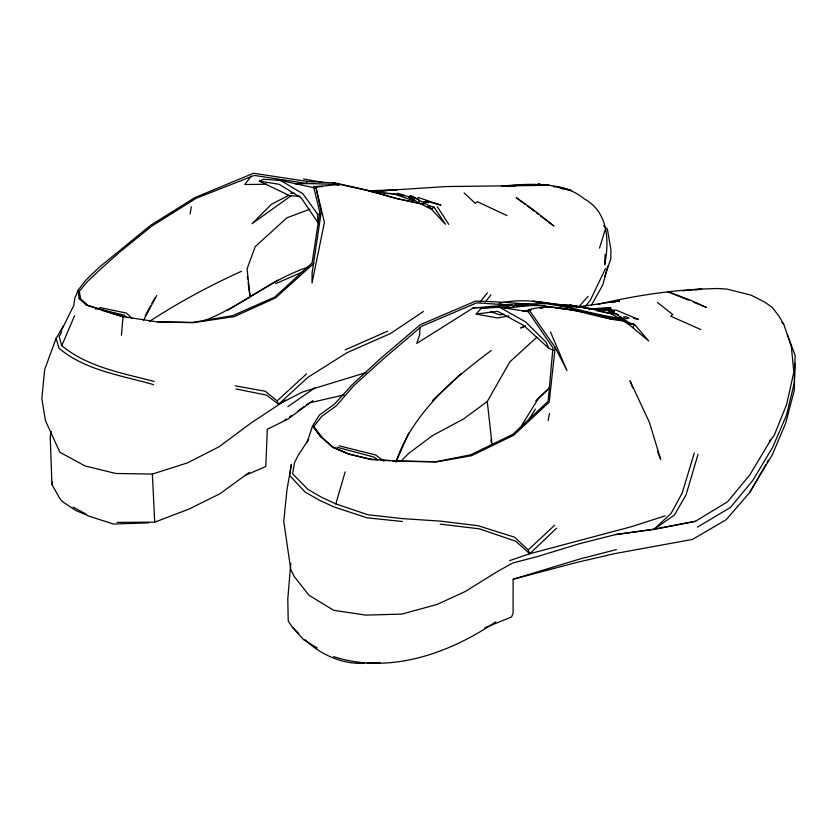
<?xml version="1.0" encoding="UTF-8"?>
<svg xmlns="http://www.w3.org/2000/svg" width="837" height="837" viewBox="0 0 837 837"><rect width="100%" height="100%" fill="white"/><g stroke="black" fill="none" stroke-linecap="round" stroke-linejoin="round"><path stroke-width="1.26" d="M616.409 549.585L579.643 559.053L513.144 579.256L513.081 613.542L511.501 616.963L484.707 627.896M794.805 363.279L794.313 390.147L785.671 423.25L772.289 454.805L749.711 492.459L726.171 519.735L692.429 539.436L614.065 553.749L575.887 562.663L513.144 579.256M605.109 254.396L604.68 264.816C609.43 240.627 608.342 211.97 584.111 198.777C575.27 191.547 564.944 187.185 553.424 186.714M420.007 327.351L419.609 335.041L416.742 343.442L472.915 308.079L475.416 307.618M393.924 197.94L367.024 190.072L335.375 183.01L306.656 181.326L253.538 173.259L194.895 197.574L150.367 225.467L99.321 267.191L85.96 279.997L78.155 290.083L79.086 298.244L86.085 304.909L123.06 316.585L121.438 335.26M392.333 460.905L435.805 461.721L470.404 454.899L512.642 434.424L548.151 401.321L552.943 347.836L527.655 310.935L528.921 309.648L555.13 347.376L549.229 402.147L513.73 435.25L471.472 455.726L436.558 461.888L399.856 461.229L371.094 459.21L349.678 454.47L332.467 447.157L320.561 436.632L312.494 426.117L319.431 415.047L334.549 404.051L352.283 384.622L380.584 358.508L420.143 324.787L475.562 301.111C524.768 302.356 573.481 308.173 621.2 320.33L621.849 318.405C581.202 313.791 540.273 293.787 499.176 303.308M290.805 563.364L287.792 598.999L288.221 621.127L292.584 627.436L303.705 639.761L317.223 647.995M422.12 203.977L424.035 204.197L398.328 198.892L370.059 191.108L339.676 184.412L315.779 186.766L324.432 222.349L312.023 282.979L312.117 272.988L321.241 212.023L315.779 186.766L313.561 186.525L319.818 212.326L312.075 262.985L274.756 297.083L232.644 315.675L192.238 322.475L157.618 321.753M190.145 213.937L191.307 206.729M548.12 420.613L549.417 413.478M51.224 431.515L50.241 436.537L51.915 484.539L59.866 498.601L62.524 501.645L75.508 510.34L89.381 516.303L113.518 524.056L148.62 522.843M51.915 484.539L52.428 482.028M608.991 312.295L613.113 314.126L609.482 309.91L629.393 322.873L634.488 324.358L648.706 340.952L628.754 324.337L608.991 312.295L609.482 309.91L614.264 311.207L613.113 314.126L587.658 308.016L569.851 305.097L555.81 304.427M419.274 200.284L429.067 205.745L434.058 207.168L445.525 224.316L431.4 209.219L418.657 202.784L419.274 200.284L411.448 195.921L409.921 196.151L408.979 197.448L413.028 200.629L415.372 197.846L409.921 196.151M607.798 265.988L602.839 284.831L591.393 305.264M521.472 427.09L522.121 424.694L538.473 398.37L549.564 387.761L535.659 400.965M307.085 442.449L312.494 426.117L313.749 426.682L322.13 437.385L332.948 447.084L349.678 454.47L332.467 447.157M665.101 515.843L631.966 526.546L529.769 553.738L528.231 549.94L514.525 537.166L478.094 525.709L440.032 521.085L402.817 518.647L367.746 514.724L335.815 503.884L345.168 471.901M402.461 521.482L367.066 517.841L333.89 506.908L319.378 500.202L305.076 492.051L289.602 475.468L291.412 464.221L286.955 489.948L283.753 521.336L290.753 569.474L294.237 576.494L308.926 595.212L333.628 610.278L365.8 615.111L401.927 614.086L437.165 604.408L465.382 591.466L496.906 571.828L512.579 563.06L537.364 556.595L579.235 543.788L615.373 534.602L653.666 529.444L695.453 521.294L727.604 501.761L749.868 474.841L769.318 442.365L770.03 439.917M698.058 454.24L686.11 494.74L674.444 515.037L653.666 529.444L671.002 513.541L682.197 493.056L694.281 453.005M599.533 248.087L605.12 229.861M619.495 318.332L620.133 316.407L628.754 324.337L634.488 324.358L632.887 327.57M604.691 276.88L610.822 258.759L610.958 249.949L607.38 229.118L603.592 225.739M63.518 325.802L56.131 338.326L44.654 369.598L41.85 398.768L45.491 420.729L59.825 452.2L85.06 465.958L115.83 473.48L152.386 474.077L187.342 462.924L219.085 446.759L250.378 423.491L285.584 400.149M154.175 381.442C122.39 373.114 87.812 367.181 61.76 345.671L74.598 315.685M628.754 324.337L629.393 322.873M396.393 460.612C412.955 413.352 452.137 379.527 491.225 350.546M395.953 462.16L408.77 432.949M605.475 268.614L590.284 300.316L585.304 306.321M61.153 330.95L73.782 305.421L74.713 298.547L78.155 290.083L79.274 291.37L80.666 298.872L87.822 305.557L79.086 298.244L80.666 298.872M610.612 313.613L611.732 311.406M410.507 197.678L411.448 195.921L408.979 197.448L410.507 197.678L418.657 202.784M143.451 320.404L156.749 295.524M145.272 315.706L150.67 305.683M151.874 303.454L154.866 297.888M61.624 332.048L59.113 336.537L61.76 345.671M400.494 461.668L408.697 453.392L432.342 435.69L463.416 419.044L487.27 401.519L509.827 361.898L536.831 337.227M749.711 492.459L765.792 464.629M767.079 462.411L768.366 460.183M528.524 420.226L535.324 409.115M308.612 439.415L298.181 455.37L294.572 462.495L292.615 473.742L307.932 489.404L321.774 497.377L335.815 503.884M769.318 442.365L774.487 434.685L786.623 404.417L793.832 372.13L791.331 346.539L783.704 324.076L778.682 315.79L772.425 307.608L765.091 302.303L750.925 295.084L726.924 289.079L717.665 288.503L701.762 289.027L682.605 290.753M485.24 302.042L490.911 294.886M480.166 301.979L487.427 292.887M79.274 291.37L87.404 281.556L101.225 268.551L119.492 252.303L151.8 226.095L196.318 198.191L254.343 175.435L306.834 183.449L335.229 184.391L338.975 185.27M251.278 175.979L244.739 184.548L266.752 184.203M578.545 307.116L588.066 296.361M508.833 316.009L497.345 317.945L476.138 314.063L481.149 308.445L499.427 307.189L528.586 311.73M427.341 207.419L429.067 205.745L431.4 209.219L434.058 207.168M509.555 560.633L529.769 553.738L556.479 528.304M432.656 400.368L461.103 373.532M528.231 549.94L554.628 525.238M366.072 372.58L302.439 392.04L278.564 404.292L277.12 400.881L306.509 373.909M313.823 263.404L275.582 297.888L234.391 316.564L193.525 322.632L158.434 322.099L123.06 316.585L86.085 304.909M312.892 400.651L287.708 419.201L267.306 429.276L265.8 466.491L246.162 474.997M249.342 472.34L219.974 493.736L189.026 509.074L154.699 522.152L117.211 522.393M291.098 195.764L252.031 223.699L271.533 204.218L288.901 195.262M284.371 420.467L286.474 418.992M289.623 416.795L291.715 415.319M298.014 410.915L304.312 406.51M306.405 405.045L309.554 402.838L344.101 394.928M287.834 406.677L314.9 387.855M423.48 311.437L390.502 333.524L347.104 352.639L307.943 377.309L278.564 404.292L266.543 395.106L236.003 388.954M203.653 320.937C240.658 306.897 270.644 279.192 308.623 267.003M227.34 310.569L277.842 280.186M149.708 321.241C178.972 302.22 209.71 285.699 241.485 271.261M697.472 527.132L730.398 507.504L752.693 480.595L772.771 447.115L786.466 415.288L794.323 382.729L795.15 355.599L787.481 334.779M495.87 621.765C449.187 653.488 389.456 674.737 333.576 656.626M371.094 459.21L370.467 459.492L376.901 459.9M345.2 349.876L387.667 331.138M275.771 283.659L304.302 271.157M524.747 326.158L520.687 327.989L525.458 325.991M299.803 196.308L289.592 195.701L259.303 181.106L263.739 179.254L280.709 180.499L313.98 187.75M309.868 209.187L286.924 217.808L255.275 246.57L247.082 268.792L250.012 296.392L248.139 282.686M95.606 309.219L100.44 307.671L126.418 313.09L132.026 318.28M598.256 304.218C632.238 296.246 666.869 290.753 701.762 289.027L695.421 289.958M577.718 306.876L619.673 300.943L612.098 302.481M695.453 521.294L653.99 529.172L615.373 534.602M503.79 314.293L500.013 314.9L490.576 311.678M522.707 311.238L531.526 309.816M540.357 308.382L542.878 307.974M528.921 309.648C561.072 300.996 592.198 318.112 624.025 320.989L621.849 318.405M510.758 307.284L514.588 306.729M517.14 306.363L519.693 305.997M476.138 314.063L497.649 311.322L523.816 325.551L548.737 348.202L553.383 350.284M504.449 308.455L532.75 305.045M512.286 304.469L472.915 308.079L509.335 306.593M514.828 304.239L546.048 303.559L573.021 308.288M380.301 191.244L386.684 190.69M390.513 190.365L396.905 189.821L368.228 190.784M501.489 186.232C525.04 183.837 548.936 182.403 571.64 190.616L560.089 188.335M373.658 191.275L446.1 186.557L549.365 185.322L540.294 185.395M506.615 186.274L515.592 185.688M519.442 185.437L523.292 185.186L509.189 185.636L515.676 185.584M364.419 663.333C342.563 664.452 320.644 654.806 305.003 639.698M367.004 663.197L379.925 662.506M588.306 308.958L611.136 307.953L589.394 308.916M315.779 186.766L322.151 186.609M295.231 183.763L314.66 183.397M332.781 183.052L335.375 183.01M313.561 186.525L322.371 186.41M322.13 437.385L320.561 436.632L313.749 426.682L321.628 416.449L336.432 405.725L353.831 385.637L382.781 359.45L421.681 326.263L476.63 302.868L519.861 305.641L545.4 305.495M383.534 193.431L393.924 193.86L415.372 197.846L408.979 197.448M549.428 304.113L551.981 304.239M290.565 193.263L294.467 193.462M380.751 460.151L389.76 460.737M614.264 311.207L592.502 309.177L569.851 305.097L577.488 306.698M555.789 305.003L587.658 308.016L533.253 301.31L546.048 303.559M555.611 308.236L558.174 308.487M560.727 308.727L578.639 310.464M370.069 191.506L393.924 193.86L413.028 200.629M102.145 310.391L123.238 316.846M440.147 524.108L479.319 528.848L515.738 541.225L529.769 553.738M259.303 181.106L279.16 184.297L301.257 197.94L318.091 222.82L317.401 213.906L302.795 193.671L280.709 180.499M303.486 178.992L322.119 182.215M540.817 184.475L538.296 184.025L540.859 184.538M543.339 184.925L545.86 185.364M235.187 385.847L265.256 391.245L277.12 400.881M596.572 310.673L609.294 313.331M395.148 198.296L421.168 203.872M98.222 308.822L124.2 315.172L127.098 317.725M597.241 309.292L594.751 308.675L616.503 310.245L638.443 319.472L633.442 318.238M613.469 313.3L618.47 314.534M339.121 445.849L375.593 454.951L383.963 461.093M349.385 454.02L369.232 459.168M153.589 384.654C121.302 375.3 85.437 370.582 58.946 348.171L56.131 338.326M336.945 447.23L373.731 456.992L377.853 459.869M397.031 193.232L404.564 195.272M414.608 197.992L418.385 199.018M425.918 201.058L440.984 205.149L418.008 197.406M601.855 316.051L611.355 319.2M688.736 300.242L667.528 291.621L689.458 299.751L706.407 307.42L693.454 302.157M700.946 329.611L670.688 316.198L672.781 314.576L657.411 302.419M317.401 213.906L319.786 214.973M507.065 215.622L477.247 201.686L475.238 203.349L464.127 192.887M73.175 507.096L86.588 514.41M499.427 307.189L525.573 321.868L546.289 342.385L548.737 348.202M525.343 204.49L516.167 197.584L532.625 209.198L553.874 226L540.618 216.019M527.373 206.028L534.508 211.405M536.548 212.943L538.589 214.481M781.789 322.444L783.704 324.076M292.584 627.436L298.788 633.567M518.637 303.894L519.861 305.641M437.332 206.791L448.799 224.41M555.13 347.376L566.942 370.571L550.453 331.881M632.793 387.97L629.999 380.793L649.428 422.403L660.749 459.659L657.484 451.3M490.9 439.802L491.288 442.365M247.292 276.461L247.626 278.951M152.386 474.077L154.699 522.152M487.27 401.519L492.104 444.96M306.656 181.326L306.834 183.449M628.66 318.123L625.616 318.709L623.596 317.045L626.317 316.731L628.66 318.123M426.943 201.665L423.522 202.02L428.544 202.544L426.943 201.665"/></g></svg>
